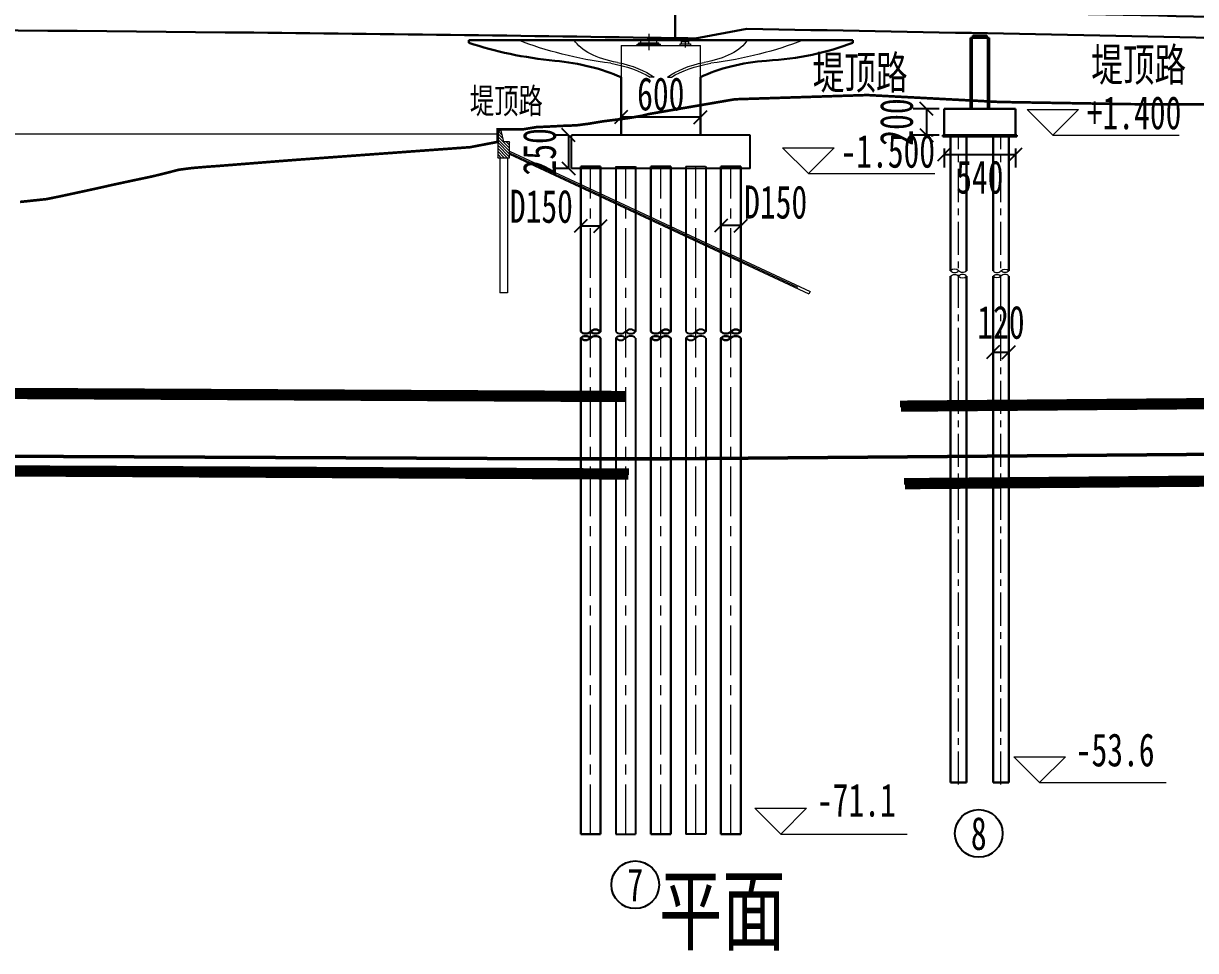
# Model space of a CAD drawing. Header units: millimetres. Extents: x 4628 to 974470, y 12613 to 383573.
# Drawn here: x 635343 to 723891, y 248969 to 318995 of the extents above; entities that cross this region are included whole.
import ezdxf
from ezdxf.enums import TextEntityAlignment as Align

# ---------------------------------------------------------------- set-up
doc = ezdxf.new("R2010")
doc.units = ezdxf.units.MM
for name, pattern in [('CENTER', [2, 1.25, -0.25, 0.25, -0.25]), ('CONTINOUS', [0]), ('CORNER DETAIL$0$HIDDEN', [0.375, 0.25, -0.125]), ('DASHED', [0.75, 0.5, -0.25])]:
    doc.linetypes.add(name, pattern=pattern)
for name, color, linetype in [('Dim', 4, 'Continuous'), ('KbhPdxSqx', 88, 'Continuous'), ('纵_地面线', 30, 'Continuous')]:
    doc.layers.add(name, color=color, linetype=linetype)
for name, color, linetype, lineweight in [('KbhZdmPdx', 1, 'Continuous', 50), ('总 河堤', 6, 'Continuous', 15), ('文字', 7, 'Continuous', 15), ('标注', 3, 'Continuous', 18), ('桥 中心线', 5, 'CENTER', 15), ('桥 构造粗实', 1, 'Continuous', 30), ('桥 构造细实', 3, 'Continuous', 15), ('桥 构造细虚', 6, 'Continuous', 15), ('桥 标高', 4, 'Continuous', 15), ('短虚线', 3, 'DASHED', 15), ('粗线', 3, 'Continuous', 25), ('结构', 1, 'Continuous', 30)]:
    doc.layers.add(name, color=color, linetype=linetype, lineweight=lineweight)
doc.styles.get("Standard").update_dxf_attribs({"font": ''})
doc.styles.add('仿宋字', font='', dxfattribs={"width": 0.7})
doc.styles.get('Standard').set_extended_font_data('SimSun')
doc.styles.get('仿宋字').set_extended_font_data('仿宋_GB2312')
doc.dimstyles.new('750', dxfattribs={"dimscale": 0, "dimtxt": 2.5, "dimasz": 1, "dimexe": 1, "dimexo": 1, "dimgap": 0, "dimtad": 0, "dimdec": 0, "dimlfac": 0.1, "dimrnd": 0.1, "dimzin": 12, "dimdsep": 46, "dimtxsty": '仿宋字', "dimblk": 'OBLIQUE', "dimcen": -1, "dimclrd": 256, "dimclre": 256, "dimclrt": 256, "dimadec": 4, "dimazin": 0, "dimtp": 2, "dimtm": 3, "dimtfac": 0.5, "dimtdec": 0, "dimtmove": 2, "dimatfit": 3, "dimldrblk": 'OBLIQUE', "dimfxl": 3, "dimfxlon": 1, "dimtvp": 0.7, "dimtolj": 1, "dimtzin": 12, "dimarcsym": 0})

# ---------------------------------------------------------------- blocks, each defined once
blk = doc.blocks.new('_Oblique')
at = {"color": 0, "linetype": 'ByBlock', "lineweight": -2}
blk.add_line((-0.5, -0.5), (0.5, 0.5), dxfattribs=at)
blk = doc.blocks.new('*D55')
at = {"layer": 'Defpoints', "color": 0}
for p in [(705515, 312549), (703559, 310549), (705515, 310549)]:
    blk.add_point(p, dxfattribs=at)
at = {"layer": '标注', "lineweight": -2}
for p, q in [((704515, 312549), (702559, 312549)), ((703559, 312549), (703559, 310549)), ((704515, 310549), (702559, 310549))]:
    blk.add_line(p, q, dxfattribs=at)
at = {"layer": '标注', "lineweight": -2, "xscale": 1000.0000020837, "yscale": 1000.0000020837, "zscale": 1000.0000020837}
for p, rotation in [((703559, 312549), 90), ((703559, 310549), 270)]:
    blk.add_blockref('_Oblique', p, dxfattribs=dict(at, rotation=rotation))
at = {"layer": '标注', "insert": (701309, 311549), "char_height": 2500, "attachment_point": 5, "rotation": 90, "style": '仿宋字'}
blk.add_mtext('\\A1;200', dxfattribs=at)
blk = doc.blocks.new('*D56')
at = {"layer": 'Defpoints', "color": 0}
for p in [(704889, 310549), (710289, 310549), (710289, 309102)]:
    blk.add_point(p, dxfattribs=at)
at = {"layer": '标注', "lineweight": -2}
for p, q in [((704889, 309549), (704889, 308102)), ((704889, 309102), (710289, 309102)), ((710289, 309549), (710289, 308102))]:
    blk.add_line(p, q, dxfattribs=at)
at = {"layer": '标注', "lineweight": -2, "xscale": 1000.0000020837, "yscale": 1000.0000020837, "zscale": 1000.0000020837, "rotation": 180}
blk.add_blockref('_Oblique', (704889, 309102), dxfattribs=at)
at = {"layer": '标注', "lineweight": -2, "xscale": 1000.0000020837, "yscale": 1000.0000020837, "zscale": 1000.0000020837}
blk.add_blockref('_Oblique', (710289, 309102), dxfattribs=at)
at = {"layer": '标注', "insert": (707589, 307375), "char_height": 2500, "attachment_point": 5, "style": '仿宋字'}
blk.add_mtext('\\A1;540', dxfattribs=at)
blk = doc.blocks.new('*D57')
at = {"layer": 'Defpoints', "color": 0}
for p in [(709789, 294158), (708589, 293270), (709789, 293270)]:
    blk.add_point(p, dxfattribs=at)
at = {"layer": '标注', "lineweight": -2}
for p, q in [((708589, 294158), (708589, 295158)), ((709789, 294158), (709789, 295158)), ((708589, 294158), (709789, 294158))]:
    blk.add_line(p, q, dxfattribs=at)
at = {"layer": '标注', "lineweight": -2, "xscale": 1000.0000020837, "yscale": 1000.0000020837, "zscale": 1000.0000020837, "rotation": 180}
blk.add_blockref('_Oblique', (708589, 294158), dxfattribs=at)
at = {"layer": '标注', "lineweight": -2, "xscale": 1000.0000020837, "yscale": 1000.0000020837, "zscale": 1000.0000020837}
blk.add_blockref('_Oblique', (709789, 294158), dxfattribs=at)
at = {"layer": '标注', "insert": (709189, 296408), "char_height": 2500, "attachment_point": 5, "style": '仿宋字'}
blk.add_mtext('\\A1;120', dxfattribs=at)
blk = doc.blocks.new('标高')
at = {"layer": '桥 标高'}
for p, q in [((-2000, 2000), (2000, 2000)), ((0, 0), (-2000, 2000)), ((0, 0), (2000, 2000)), ((0, 0), (9796, 0))]:
    blk.add_line(p, q, dxfattribs=at)
blk = doc.blocks.new('*D82')
at = {"layer": 'Defpoints', "color": 0}
for p in [(684589, 354869), (682589, 312643), (684589, 313212)]:
    blk.add_point(p, dxfattribs=at)
at = {"layer": '标注', "lineweight": -2}
for p, q in [((682589, 352869), (682589, 355869)), ((684589, 352869), (684589, 355869)), ((682589, 354869), (684589, 354869))]:
    blk.add_line(p, q, dxfattribs=at)
at = {"layer": '标注', "lineweight": -2, "xscale": 1000.0000020837, "yscale": 1000.0000020837, "zscale": 1000.0000020837, "rotation": 180}
blk.add_blockref('_Oblique', (682589, 354869), dxfattribs=at)
at = {"layer": '标注', "lineweight": -2, "xscale": 1000.0000020837, "yscale": 1000.0000020837, "zscale": 1000.0000020837}
blk.add_blockref('_Oblique', (684589, 354869), dxfattribs=at)
at = {"layer": '标注', "insert": (683589, 357119), "char_height": 2500, "attachment_point": 5, "style": '仿宋字'}
blk.add_mtext('\\A1;200', dxfattribs=at)
blk = doc.blocks.new('*D83')
at = {"layer": 'Defpoints', "color": 0}
for p in [(707589, 354869), (684589, 313212), (707589, 313088)]:
    blk.add_point(p, dxfattribs=at)
at = {"layer": '标注', "lineweight": -2}
for p, q in [((684589, 352869), (684589, 355869)), ((707589, 352869), (707589, 355869)), ((684589, 354869), (707589, 354869))]:
    blk.add_line(p, q, dxfattribs=at)
at = {"layer": '标注', "lineweight": -2, "xscale": 1000.0000020837, "yscale": 1000.0000020837, "zscale": 1000.0000020837, "rotation": 180}
blk.add_blockref('_Oblique', (684589, 354869), dxfattribs=at)
at = {"layer": '标注', "lineweight": -2, "xscale": 1000.0000020837, "yscale": 1000.0000020837, "zscale": 1000.0000020837}
blk.add_blockref('_Oblique', (707589, 354869), dxfattribs=at)
at = {"layer": '标注', "insert": (696089, 356619), "char_height": 2500, "attachment_point": 5, "style": '仿宋字'}
blk.add_mtext('\\A1;2300', dxfattribs=at)
blk = doc.blocks.new('*D84')
at = {"layer": 'Defpoints', "color": 0}
for p in [(732589, 354869), (707589, 313088), (732589, 312548)]:
    blk.add_point(p, dxfattribs=at)
at = {"layer": '标注', "lineweight": -2}
for p, q in [((707589, 352869), (707589, 355869)), ((732589, 352869), (732589, 355869)), ((707589, 354869), (732589, 354869))]:
    blk.add_line(p, q, dxfattribs=at)
at = {"layer": '标注', "lineweight": -2, "xscale": 1000.0000020837, "yscale": 1000.0000020837, "zscale": 1000.0000020837, "rotation": 180}
blk.add_blockref('_Oblique', (707589, 354869), dxfattribs=at)
at = {"layer": '标注', "lineweight": -2, "xscale": 1000.0000020837, "yscale": 1000.0000020837, "zscale": 1000.0000020837}
blk.add_blockref('_Oblique', (732589, 354869), dxfattribs=at)
at = {"layer": '标注', "insert": (720089, 356619), "char_height": 2500, "attachment_point": 5, "style": '仿宋字'}
blk.add_mtext('\\A1;2500', dxfattribs=at)
blk = doc.blocks.new('*D95')
at = {"layer": 'Defpoints', "color": 0}
for p in [(682589, 354869), (663589, 320810), (682589, 312302)]:
    blk.add_point(p, dxfattribs=at)
at = {"layer": '标注', "lineweight": -2}
for p, q in [((663589, 352869), (663589, 355869)), ((682589, 352869), (682589, 355869)), ((663589, 354869), (682589, 354869))]:
    blk.add_line(p, q, dxfattribs=at)
at = {"layer": '标注', "lineweight": -2, "xscale": 1000.0000020837, "yscale": 1000.0000020837, "zscale": 1000.0000020837, "rotation": 180}
blk.add_blockref('_Oblique', (663589, 354869), dxfattribs=at)
at = {"layer": '标注', "lineweight": -2, "xscale": 1000.0000020837, "yscale": 1000.0000020837, "zscale": 1000.0000020837}
blk.add_blockref('_Oblique', (682589, 354869), dxfattribs=at)
at = {"layer": '标注', "insert": (673089, 356619), "char_height": 2500, "attachment_point": 5, "style": '仿宋字'}
blk.add_mtext('\\A1;1900', dxfattribs=at)
blk = doc.blocks.new('右堤岸')
at = {"layer": '总 河堤'}
h = blk.add_hatch(dxfattribs=at)
h.set_pattern_fill('ANSI31', color=256, scale=0.05, style=0)
h.set_pattern_definition([(135, (-1e-10, -1250), (112.253, 112.253), [])])
h.paths.add_polyline_path([(0, 0), (250, 0), (450, -850), (900, -850), (900, -1670), (0, -1250)])
h.paths.add_polyline_path([(0, -1250), (900, -1670), (900, -2050), (0, -2050)])
for p, q in [((0, 0), (250, 0)), ((0, 0), (0, -2050)), ((450, -850), (250, 0)), ((900, -850), (450, -850)), ((900, -2050), (900, -850)), ((0, -2050), (900, -2050)), ((150, -2050), (150, -12250)), ((750, -2050), (750, -12250)), ((750, -12250), (150, -12250))]:
    blk.add_line(p, q, dxfattribs=at)
at = {"layer": '总 河堤', "color": 8}
for p, q in [((900, -1559), (23600, -12145)), ((900, -1670), (22651, -11813)), ((900, -1780), (23515, -12326)), ((23600, -12145), (23515, -12326))]:
    blk.add_line(p, q, dxfattribs=at)
blk = doc.blocks.new('*D109')
at = {"layer": 'Defpoints', "color": 0}
for p in [(680489, 314584), (686489, 314584), (680489, 311908)]:
    blk.add_point(p, dxfattribs=at)
at = {"layer": '标注', "lineweight": -2}
for p, q in [((680489, 313584), (680489, 310908)), ((686489, 313584), (686489, 310908)), ((686489, 311908), (680489, 311908))]:
    blk.add_line(p, q, dxfattribs=at)
at = {"layer": '标注', "lineweight": -2, "xscale": 1000.0000020837, "yscale": 1000.0000020837, "zscale": 1000.0000020837, "rotation": 180}
blk.add_blockref('_Oblique', (680489, 311908), dxfattribs=at)
at = {"layer": '标注', "lineweight": -2, "xscale": 1000.0000020837, "yscale": 1000.0000020837, "zscale": 1000.0000020837}
blk.add_blockref('_Oblique', (686489, 311908), dxfattribs=at)
at = {"layer": '标注', "insert": (683489, 313658), "char_height": 2500, "attachment_point": 5, "style": '仿宋字'}
blk.add_mtext('\\A1;600', dxfattribs=at)
blk = doc.blocks.new('A$C5172229C')
at = {"layer": '桥 构造粗实'}
for p, q in [((-1500, 381.8), (1400, 381.8)), ((-1500, 381.8), (-1500, 341.8)), ((1400, 381.8), (1400, 341.8))]:
    blk.add_line(p, q, dxfattribs=at)
at = {"layer": '桥 构造粗实', "color": 8, "lineweight": 15}
for p, q in [((-100, -180), (-130, -180)), ((0, -180), (30, -180))]:
    blk.add_line(p, q, dxfattribs=at)
for centre, radius, start, end in [((45.7, 1840.8), 1870.4, 231.26549, 255.34447), ((-215.3, 528.5), 510, 196.7126, 251.45438), ((115.3, 528.5), 510, 288.54562, 343.2874), ((-145.7, 1840.8), 1870.4, 284.65553, 308.73451), ((-635.7, -577), 642.9, 38.13015, 71.10697), ((-605.8, -520.3), 609.6, 33.92904, 68.00976), ((505.8, -520.3), 609.6, 111.99024, 146.07096), ((535.7, -577), 642.9, 108.89303, 141.86985)]:
    blk.add_arc(centre, radius, start, end, dxfattribs=at)
at = {"layer": '桥 构造粗实'}
for centre, radius, start, end in [((-692.2, 1360.4), 1300, 231.58178, 263.02726), ((413.6, 1787.4), 1750, 281.08241, 304.30855), ((-982.6, -820.2), 900, 45.34167, 81.52823), ((952.6, -960.3), 1050, 101.12687, 132.00324)]:
    blk.add_arc(centre, radius, start, end, dxfattribs=at)
blk = doc.blocks.new('ditie')
at = {"layer": 'KbhPdxSqx', "lineweight": -3}
blk.add_lwpolyline([(266231.578, 123221.991), (266233.578, 123221.943), (266235.578, 123221.899), (266237.578, 123221.859), (266239.578, 123221.823), (266241.578, 123221.791), (266243.578, 123221.763), (266245.578, 123221.739), (266247.578, 123221.719), (266249.578, 123221.703), (266251.578, 123221.691), (266253.578, 123221.683), (266255.578, 123221.679), (266257.578, 123221.679), (266259.578, 123221.683), (266261.578, 123221.691), (266263.578, 123221.703), (266264.981, 123221.714), (266266.383, 123221.727), (266268.383, 123221.748), (266270.383, 123221.774), (266272.383, 123221.803), (266274.383, 123221.837), (266276.383, 123221.875), (266278.383, 123221.916), (266280.383, 123221.962), (266282.383, 123222.011), (266284.383, 123222.065), (266286.383, 123222.123), (266288.383, 123222.184), (266290.383, 123222.25), (266292.383, 123222.32), (266294.383, 123222.393), (266296.383, 123222.471), (266298.383, 123222.552)], dxfattribs=at)
at = {"layer": 'KbhZdmPdx'}
for p, q in [((266264.981, 123221.156), (266558.154, 123233.412)), ((266044.981, 123226.656), (266264.981, 123221.156))]:
    blk.add_line(p, q, dxfattribs=at)
at = {"layer": 'KbhZdmPdx', "color": 5, "linetype": 'CORNER DETAIL$0$HIDDEN', "ltscale": 0.01, "const_width": 0.5}
for points in [[(266285.499, 123242.072), (266558.154, 123253.471)], [(266285.572, 123240.324), (266558.154, 123251.719)], [(266046.896, 123251.166), (266264.833, 123245.717)], [(266046.853, 123249.416), (266264.789, 123243.968)], [(266285.803, 123212.81), (266558.154, 123224.195)], [(266044.595, 123221.964), (266265.02, 123216.454)], [(266285.877, 123211.061), (266558.154, 123222.444)], [(266044.551, 123220.215), (266264.977, 123214.704)]]:
    blk.add_lwpolyline(points, dxfattribs=at)
blk = doc.blocks.new('*D115')
at = {"layer": 'Defpoints', "color": 0}
for p in [(677439, 303807), (678939, 303699), (678939, 303699)]:
    blk.add_point(p, dxfattribs=at)
at = {"layer": '标注', "lineweight": -2}
for p, q in [((677439, 303699), (677439, 302699)), ((677439, 303699), (678939, 303699)), ((678939, 302699), (678939, 302699))]:
    blk.add_line(p, q, dxfattribs=at)
at = {"layer": '标注', "lineweight": -2, "xscale": 1000, "yscale": 1000, "zscale": 1000, "rotation": 180}
blk.add_blockref('_Oblique', (677439, 303699), dxfattribs=at)
at = {"layer": '标注', "lineweight": -2, "xscale": 1000, "yscale": 1000, "zscale": 1000}
blk.add_blockref('_Oblique', (678939, 303699), dxfattribs=at)
at = {"layer": '标注', "insert": (674470, 305167), "char_height": 2500, "attachment_point": 5, "style": '仿宋字'}
blk.add_mtext('\\A1;D150', dxfattribs=at)
blk = doc.blocks.new('*D116')
at = {"layer": 'Defpoints', "color": 0}
for p in [(688039, 303722), (688039, 303722), (689539, 303830)]:
    blk.add_point(p, dxfattribs=at)
at = {"layer": '标注', "lineweight": -2}
for p, q in [((689539, 303722), (688039, 303722)), ((689539, 303722), (689539, 302722)), ((688039, 302722), (688039, 302722))]:
    blk.add_line(p, q, dxfattribs=at)
at = {"layer": '标注', "lineweight": -2, "xscale": 1000, "yscale": 1000, "zscale": 1000, "rotation": 180}
blk.add_blockref('_Oblique', (688039, 303722), dxfattribs=at)
at = {"layer": '标注', "lineweight": -2, "xscale": 1000, "yscale": 1000, "zscale": 1000}
blk.add_blockref('_Oblique', (689539, 303722), dxfattribs=at)
at = {"layer": '标注', "insert": (692170, 305486), "char_height": 2500, "attachment_point": 5, "style": '仿宋字'}
blk.add_mtext('\\A1;D150', dxfattribs=at)
blk = doc.blocks.new('*D117')
at = {"layer": 'Defpoints', "color": 0}
for p in [(677489, 310549), (676527, 308049), (676738, 308049)]:
    blk.add_point(p, dxfattribs=at)
at = {"layer": '标注', "lineweight": -2}
for p, q in [((676527, 310549), (675527, 310549)), ((676527, 310549), (676527, 308049)), ((676527, 308049), (675527, 308049))]:
    blk.add_line(p, q, dxfattribs=at)
at = {"layer": '标注', "lineweight": -2, "xscale": 1000.0000020837, "yscale": 1000.0000020837, "zscale": 1000.0000020837}
for p, rotation in [((676527, 310549), 90), ((676527, 308049), 270)]:
    blk.add_blockref('_Oblique', p, dxfattribs=dict(at, rotation=rotation))
at = {"layer": '标注', "insert": (674338, 309299), "char_height": 2500, "attachment_point": 5, "rotation": 90, "style": '仿宋字'}
blk.add_mtext('\\A1;250', dxfattribs=at)

msp = doc.modelspace()

# ---------------------------------------------------------------- linework, layer by layer
for centre in [(707513.8, 257818.7), (681563.8, 253935.7), (681563.8, 253935.7)]:
    msp.add_circle(centre, 1800)
at = {"layer": '标注', "color": 8}
msp.add_line((493229.7, 310649.4), (671171.7, 310649.4), dxfattribs=at)
at = {"layer": '桥 中心线', "color": 5, "ltscale": 5}
for p, q in [((682588.7, 318210.1), (682588.7, 316976)), ((685338.7, 317782.8), (685338.7, 317173.7))]:
    msp.add_line(p, q, dxfattribs=at)
at = {"layer": '桥 中心线', "ltscale": 2000}
for p, q in [((705988.7, 261505.7), (705988.7, 310549.4)), ((709188.7, 261505.7), (709188.7, 310549.4))]:
    msp.add_line(p, q, dxfattribs=at)
at = {"layer": '桥 中心线', "color": 5, "ltscale": 3000}
for p, q in [((678188.7, 257769.8), (678188.7, 308199.4)), ((680838.7, 257769.8), (680838.7, 308199.4)), ((683488.7, 257769.8), (683488.7, 308199.4)), ((686138.7, 257769.8), (686138.7, 308199.4)), ((688788.7, 257769.8), (688788.7, 308199.4))]:
    msp.add_line(p, q, dxfattribs=at)
at = {"layer": '桥 构造粗实'}
for p, q in [((684588.7, 317886.2), (684588.7, 320483)), ((686088.7, 317862.5), (689988.7, 318579.2)), ((686088.7, 317862.5), (689988.7, 318579.2)), ((680488.7, 310549.4), (680488.7, 314928.8)), ((686488.7, 310549.4), (686488.7, 314928.8)), ((704888.7, 310549.4), (704888.7, 312549.4)), ((704888.7, 312549.4), (710288.7, 312549.4)), ((710288.7, 310549.4), (710288.7, 312549.4)), ((703988.7, 310449.4), (703988.7, 310549.4)), ((704788.7, 310549.4), (710388.7, 310549.4)), ((704788.7, 310449.4), (704788.7, 310549.4)), ((704788.7, 310449.4), (710388.7, 310449.4)), ((704888.7, 310549.4), (710288.7, 310549.4)), ((705388.7, 300312), (705388.7, 310549.4)), ((706588.7, 300312), (706588.7, 310549.4)), ((708588.7, 300312), (708588.7, 310549.4)), ((709788.7, 300312), (709788.7, 310549.4)), ((710388.7, 310449.4), (710388.7, 310549.4)), ((705388.7, 261652.9), (705388.7, 299904)), ((706588.7, 261652.9), (706588.7, 299904)), ((708588.7, 261652.9), (708588.7, 299904)), ((709788.7, 261652.9), (709788.7, 299904)), ((706588.7, 261652.9), (705388.7, 261652.9)), ((708588.7, 261652.9), (709788.7, 261652.9))]:
    msp.add_line(p, q, dxfattribs=at)
at = {"layer": '桥 构造粗实', "color": 8}
for p, q in [((677438.7, 308199.4), (677438.7, 295721)), ((677438.7, 308199.4), (678938.7, 308199.4)), ((678938.7, 308199.4), (678938.7, 295721)), ((682738.7, 308199.4), (682738.7, 295721)), ((682738.7, 308199.4), (684238.7, 308199.4)), ((684238.7, 308199.4), (684238.7, 295721)), ((688038.7, 308199.4), (688038.7, 295721)), ((689538.7, 308199.4), (688038.7, 308199.4)), ((689538.7, 308199.4), (689538.7, 295721)), ((677438.7, 295230), (677438.7, 257769.8)), ((678938.7, 295230), (678938.7, 257769.8)), ((682738.7, 295230), (682738.7, 257769.8)), ((684238.7, 295230), (684238.7, 257769.8)), ((688038.7, 295230), (688038.7, 257769.8)), ((689538.7, 295230), (689538.7, 257769.8)), ((677438.7, 257769.8), (678938.7, 257769.8)), ((682738.7, 257769.8), (684238.7, 257769.8)), ((689538.7, 257769.8), (688038.7, 257769.8))]:
    msp.add_line(p, q, dxfattribs=at)
at = {"layer": '桥 构造粗实'}
for points in [[(281269.9, 317283.5), (370623, 319499.5, -0.0054488), (507575.2, 321402.9), (507589.9, 321402.9, -0.0032499), (650584.1, 320902.5), (650614.4, 320902.2, -0.004873), (767540.5, 318593.1), (822266.4, 316978.7, 0.0000105), (822716.4, 316965.4)], [(682588.7, 320297.2, -0.0035406), (767540.5, 318393.1), (822266.4, 316778.7, 0.0000105), (822716.4, 316765.4, 0.0000105)], [(480588.7, 318684, -0.0010736), (507575.2, 318822.9), (507589.9, 318822.9, -0.0032499), (650584.1, 318322.5), (650614.4, 318322.2, -0.0014157), (684588.7, 317886.2)], [(684588.7, 317886.2, -0.0000625), (686088.7, 317862.5, -0.0000625)], [(684588.7, 317886.2, -0.0000625), (686088.7, 317862.5, -0.0000625)], [(684588.7, 317886.2, -0.0000625), (686088.7, 317862.5, -0.0000625)], [(684588.7, 317886.2, -0.0000625), (686088.7, 317862.5, -0.0000625)], [(689988.7, 318579.2, -0.0032322), (767540.5, 316793.1), (807588.7, 315611.7)]]:
    msp.add_lwpolyline(points, format="xyb", dxfattribs=at)
at = {"layer": '桥 构造粗实', "color": 8, "elevation": 0}
for points in [[(677438.7, 295721, 0.4142136), (678188.7, 295721, 0.4142136), (678938.7, 295721, 0.4142136), (678188.7, 295721)], [(682738.7, 295721, 0.4142136), (683488.7, 295721, 0.4142136), (684238.7, 295721, 0.4142136), (683488.7, 295721)], [(688038.7, 295721, 0.4142136), (688788.7, 295721, 0.4142136), (689538.7, 295721, 0.4142136), (688788.7, 295721)], [(678938.7, 295230, 0.4142136), (678188.7, 295230, 0.4142136), (677438.7, 295230, 0.4142136), (678188.7, 295230)], [(684238.7, 295230, 0.4142136), (683488.7, 295230, 0.4142136), (682738.7, 295230, 0.4142136), (683488.7, 295230)], [(689538.7, 295230, 0.4142136), (688788.7, 295230, 0.4142136), (688038.7, 295230, 0.4142136), (688788.7, 295230)]]:
    msp.add_lwpolyline(points, format="xyb", dxfattribs=at)
at = {"layer": '桥 构造细实'}
for p, q in [((681713.7, 317429.2), (683463.7, 317429.2)), ((681713.7, 317317.2), (681713.7, 317429.2)), ((681713.7, 317429.2), (683463.7, 317429.2)), ((681713.7, 317317.2), (681713.7, 317429.2)), ((681713.7, 317429.2), (683463.7, 317429.2)), ((681713.7, 317317.2), (681713.7, 317429.2)), ((681713.7, 317429.2), (683463.7, 317429.2)), ((681713.7, 317317.2), (681713.7, 317429.2)), ((681838, 317520.2), (683339.5, 317520.2)), ((681838, 317429.2), (681838, 317520.2)), ((681838, 317520.2), (683339.5, 317520.2)), ((681838, 317429.2), (681838, 317520.2)), ((681838, 317520.2), (683339.5, 317520.2)), ((681838, 317429.2), (681838, 317520.2)), ((681838, 317520.2), (683339.5, 317520.2)), ((681838, 317429.2), (681838, 317520.2)), ((681838, 317429.2), (683339.5, 317429.2)), ((681838, 317429.2), (683339.5, 317429.2)), ((681838, 317429.2), (683339.5, 317429.2)), ((681838, 317429.2), (683339.5, 317429.2)), ((681983.9, 317520.2), (681983.9, 317786.2)), ((681983.9, 317520.2), (681983.9, 317786.2)), ((681983.9, 317520.2), (681983.9, 317786.2)), ((681983.9, 317520.2), (681983.9, 317786.2)), ((681983.9, 317520.2), (681983.9, 317786.2)), ((681983.9, 317520.2), (681983.9, 317786.2)), ((681983.9, 317520.2), (681983.9, 317786.2)), ((681983.9, 317520.2), (681983.9, 317786.2)), ((681983.9, 317786.2), (683193.5, 317786.2)), ((683193.5, 317520.2), (683193.5, 317786.2)), ((683193.5, 317520.2), (683193.5, 317786.2)), ((683193.5, 317520.2), (683193.5, 317786.2)), ((683193.5, 317520.2), (683193.5, 317786.2)), ((683193.5, 317520.2), (683193.5, 317786.2)), ((683193.5, 317520.2), (683193.5, 317786.2)), ((683339.5, 317429.2), (683339.5, 317520.2)), ((683339.5, 317429.2), (683339.5, 317520.2)), ((683339.5, 317429.2), (683339.5, 317520.2)), ((683339.5, 317429.2), (683339.5, 317520.2)), ((683463.7, 317317.2), (683463.7, 317429.2)), ((683463.7, 317317.2), (683463.7, 317429.2)), ((683463.7, 317317.2), (683463.7, 317429.2)), ((683463.7, 317317.2), (683463.7, 317429.2)), ((684952.5, 317459.3), (685725, 317459.3)), ((684952.5, 317317.2), (684952.5, 317459.3)), ((684952.5, 317459.3), (685725, 317459.3)), ((684952.5, 317317.2), (684952.5, 317459.3)), ((684952.5, 317459.3), (685725, 317459.3)), ((684952.5, 317317.2), (684952.5, 317459.3)), ((684952.5, 317459.3), (685725, 317459.3)), ((684952.5, 317317.2), (684952.5, 317459.3)), ((684952.5, 317317.2), (685725, 317317.2)), ((684952.5, 317317.2), (685725, 317317.2)), ((684952.5, 317317.2), (685725, 317317.2)), ((684952.5, 317317.2), (685725, 317317.2)), ((685056.7, 317459.3), (685056.7, 317627.6)), ((685056.7, 317459.3), (685056.7, 317627.6)), ((685056.7, 317459.3), (685056.7, 317627.6)), ((685056.7, 317459.3), (685056.7, 317627.6)), ((685056.7, 317459.3), (685056.7, 317627.6)), ((685056.7, 317459.3), (685056.7, 317627.6)), ((685056.7, 317459.3), (685056.7, 317627.6)), ((685056.7, 317459.3), (685056.7, 317627.6)), ((685056.7, 317627.6), (685620.7, 317627.6)), ((685620.7, 317459.3), (685620.7, 317627.6)), ((685620.7, 317459.3), (685620.7, 317627.6)), ((685620.7, 317459.3), (685620.7, 317627.6)), ((685620.7, 317459.3), (685620.7, 317627.6)), ((685620.7, 317459.3), (685620.7, 317627.6)), ((685620.7, 317459.3), (685620.7, 317627.6)), ((685725, 317459.3), (685725, 317317.2))]:
    msp.add_line(p, q, dxfattribs=at)
at = {"layer": '桥 构造细虚', "ltscale": 100}
msp.add_line((680488.7, 317317.2), (686488.7, 317317.2), dxfattribs=at)
at = {"layer": '桥 构造细虚'}
for p, q in [((680488.7, 317317.2), (680488.7, 314928.8)), ((682588.7, 317737.2), (682588.7, 317317.2)), ((684838.7, 317317.2), (684838.7, 317317.2)), ((686488.7, 314928.8), (686488.7, 317317.2))]:
    msp.add_line(p, q, dxfattribs=at)
for points in [[(706588.7, 300312, -0.416), (705988.7, 300312, 0.408), (705388.7, 300312, 0.416), (705988.7, 300312, 0.416)], [(708588.7, 300312, 0.416), (709188.7, 300312, -0.408), (709788.7, 300312, -0.416), (709188.7, 300312, -0.416)], [(705388.7, 299904, -0.416), (705988.7, 299904, 0.408), (706588.7, 299904, 0.416), (705988.7, 299904, 0.416)], [(709788.7, 299904, 0.416), (709188.7, 299904, -0.408), (708588.7, 299904, -0.416), (709188.7, 299904, -0.416)]]:
    msp.add_lwpolyline(points, format="xyb", dxfattribs=at)
at = {"layer": '短虚线', "color": 4, "ltscale": 2.5}
for p, q in [((680088.7, 308199.4), (681588.7, 308199.4)), ((680088.7, 308199.4), (681588.7, 308199.4)), ((686888.7, 308199.4), (685388.7, 308199.4)), ((686888.7, 308199.4), (685388.7, 308199.4))]:
    msp.add_line(p, q, dxfattribs=at)
at = {"layer": '粗线'}
for p, q in [((690239.3, 310549.4), (676738.1, 310549.4)), ((676738.1, 308049.4), (676738.1, 310549.4)), ((690239.3, 308049.4), (690239.3, 310549.4)), ((680088.7, 308199.4), (680088.7, 295721)), ((681588.7, 308199.4), (681588.7, 295721)), ((685388.7, 308199.4), (685388.7, 295721)), ((686888.7, 308199.4), (686888.7, 295721)), ((690239.3, 308049.4), (676738.1, 308049.4)), ((680088.7, 295230), (680088.7, 257769.8)), ((681588.7, 295230), (681588.7, 257769.8)), ((685388.7, 295230), (685388.7, 257769.8)), ((686888.7, 295230), (686888.7, 257769.8)), ((680088.7, 257769.8), (681588.7, 257769.8)), ((686888.7, 257769.8), (685388.7, 257769.8))]:
    msp.add_line(p, q, dxfattribs=at)
at = {"layer": '粗线', "elevation": 0}
for points in [[(680088.7, 295721, 0.4142136), (680838.7, 295721, 0.4142136), (681588.7, 295721, 0.4142136), (680838.7, 295721)], [(685388.7, 295721, 0.4142136), (686138.7, 295721, 0.4142136), (686888.7, 295721, 0.4142136), (686138.7, 295721)], [(681588.7, 295230, 0.4142136), (680838.7, 295230, 0.4142136), (680088.7, 295230, 0.4142136), (680838.7, 295230)], [(686888.7, 295230, 0.4142136), (686138.7, 295230, 0.4142136), (685388.7, 295230, 0.4142136), (686138.7, 295230)]]:
    msp.add_lwpolyline(points, format="xyb", dxfattribs=at)
at = {"layer": '纵_地面线', "color": 5, "const_width": 200, "flags": 128}
for points in [[(682588.7, 312152.7), (689088.7, 313267.4), (699088.7, 313586.4), (709088.7, 313063.4), (719088.7, 312897.4), (729088.7, 312888.4), (739088.7, 312874.4), (749088.7, 312805.4), (759088.7, 312602.4), (769088.7, 312569.4), (779088.7, 312739.4), (789088.7, 312823.4), (799088.7, 312906.4), (809088.7, 312969.4), (819088.7, 312965.4), (822716.4, 312968.3)], [(635088.8, 305513.4), (636088.8, 305620.4), (637088.8, 305727.4), (638088.8, 305931.4), (639088.8, 306146.4), (640088.8, 306361.4), (641088.8, 306580.4), (642088.8, 306806.4), (643088.8, 307021.4), (644088.8, 307233.4), (645088.8, 307444.4), (646088.8, 307689.4), (647088.8, 307946.4), (648088.8, 308075.4), (649088.8, 308160.4), (650088.8, 308232.4), (651088.8, 308311.4), (652088.8, 308390.4), (653088.8, 308469.4), (654088.8, 308548.4), (655088.8, 308626.4), (656088.8, 308703.4), (657088.8, 308775.4), (658088.8, 308848.4), (659088.8, 308921.4), (660088.8, 308993.4), (661088.8, 309066.4), (662088.8, 309139.4), (663088.8, 309211.4), (664088.8, 309284.4), (665088.8, 309357.4), (666088.8, 309430.4), (667088.8, 309502.4), (668088.8, 309575.4), (669088.8, 309648.4), (671171.7, 310049.4), (671171.7, 310999.4), (672088.8, 310999.4), (673088.8, 310999.4), (674082.6, 311161.6), (675078, 311207.6), (676135.4, 311262.7), (677111.1, 311299.1), (678066.2, 311422.9), (679088.8, 311596.2), (680096.8, 311721.4), (681075.1, 311849.2), (682042.5, 312016.4), (682588.7, 312152.7)]]:
    msp.add_lwpolyline(points, dxfattribs=at)
at = {"layer": '结构', "linetype": 'CONTINOUS'}
for p, q in [((708288.7, 317904.9), (706888.7, 317904.9)), ((706888.7, 312573.2), (706888.7, 317904.9)), ((706988.7, 312573.2), (706988.7, 317904.9)), ((707058.7, 318077.2), (708118.7, 318077.2)), ((707058.7, 317904.9), (707058.7, 318077.2)), ((708118.7, 317904.9), (708118.7, 318077.2)), ((708188.7, 312573.2), (708188.7, 317904.9)), ((708288.7, 312573.2), (708288.7, 317904.9))]:
    msp.add_line(p, q, dxfattribs=at)

# ---------------------------------------------------------------- block references
at = {"xscale": 1000, "yscale": 200}
msp.add_blockref('ditie', (-265583934.2, -24358153.6), dxfattribs=at)
at = {"layer": 'Dim', "xscale": -10, "yscale": 5, "zscale": 10}
msp.add_blockref('A$C5172229C', (682988.7, 315828.8), dxfattribs=at)
at = {"layer": '总 河堤'}
msp.add_blockref('右堤岸', (671171.7, 310899.4), dxfattribs=at)
at = {"layer": '桥 标高', "xscale": 0.9750390015542508, "yscale": 0.9750390015542508, "zscale": 0.9750390015542508}
for p in [(713109.3, 310549.4), (694641.9, 307649.4), (712108.3, 261652.9), (692558.3, 257769.8)]:
    msp.add_blockref('标高', p, dxfattribs=at)

# ---------------------------------------------------------------- texts
at = {"width": 0.7}
msp.add_text('平面', height=5000, dxfattribs=at).set_placement((683361.5, 249514.5))
at = {"layer": '文字', "width": 0.7}
for s, p in [('8', (707513.8, 257818.7)), ('7', (681563.8, 253935.7)), ('7', (681563.8, 253935.7))]:
    msp.add_text(s, height=2500, rotation=0.000002, dxfattribs=at).set_placement(p, align=Align.MIDDLE_CENTER)
at = {"layer": '文字', "attachment_point": 1, "style": '仿宋字'}
for insert, char_height in [((716015.8, 317132.6), 2500), ((694974.8, 316539.5), 2500), ((669069.8, 314112.1), 1923)]:
    msp.add_mtext_dynamic_manual_height_columns('堤顶路', width=9930.813, gutter_width=12.5, heights=[0], dxfattribs=dict(at, insert=insert, char_height=char_height))
at = {"layer": '桥 标高', "char_height": 2500, "attachment_point": 1, "style": '仿宋字'}
for s, width, insert in [('+1.400', 4194.053, (715674.5, 313500.2)), ('-1.500', 4194.053, (697066.9, 310600.1)), ('-53.6', 5130.973, (714838.8, 265381.2)), ('-71.1', 5130.973, (695288.8, 261586.3))]:
    msp.add_mtext_dynamic_manual_height_columns(s, width=width, gutter_width=12.5, heights=[0], dxfattribs=dict(at, insert=insert))

# ---------------------------------------------------------------- dimensions: what is measured, and where the dimension line sits
at = {"layer": '标注'}
for base, p1, p2, picture, middle in [((684588.7, 354868.6), (682588.7, 312643.1), (684588.7, 313212.1), '*D82', (683588.7, 357118.6)), ((682588.7, 354868.6), (663588.7, 320809.5), (682588.7, 312301.9), '*D95', (673088.7, 356618.6)), ((707588.7, 354868.6), (684588.7, 313212.1), (707588.7, 313087.6), '*D83', (696088.7, 356618.6)), ((732588.7, 354868.6), (707588.7, 313087.6), (732588.7, 312548), '*D84', (720088.7, 356618.6)), ((709788.7, 294157.7), (708588.7, 293269.7), (709788.7, 293269.7), '*D57', (709188.7, 296407.7))]:
    dim = msp.add_linear_dim(base=base, p1=p1, p2=p2, dimstyle='750', override={"dimscale": 1000.000002, "dimfxl": 2}, dxfattribs=at)
    dim.commit()
    dim.dimension.update_dxf_attribs({"geometry": picture, "text_midpoint": middle})
for base, p1, p2, angle, picture, middle in [((680488.7, 311907.9), (686488.7, 314584), (680488.7, 314584), 180, '*D109', (683488.7, 313657.9)), ((703559.2, 310549.4), (705514.7, 312549.4), (705514.7, 310549.4), 90, '*D55', (701309.2, 311549.4)), ((676526.8, 308049.4), (677488.7, 310549.4), (676738.1, 308049.4), 90, '*D117', (674337.6, 309299.4))]:
    dim = msp.add_linear_dim(base=base, p1=p1, p2=p2, angle=angle, dimstyle='750', override={"dimscale": 1000.000002, "dimfxl": 2}, dxfattribs=at)
    dim.commit()
    dim.dimension.update_dxf_attribs({"geometry": picture, "text_midpoint": middle})
dim = msp.add_linear_dim(base=(710288.7, 309101.8), p1=(704888.7, 310549.4), p2=(710288.7, 310549.4), dimstyle='750', override={"dimscale": 1000.000002, "dimfxl": 2}, dxfattribs=at)
dim.commit()
dim.dimension.update_dxf_attribs({"geometry": '*D56', "text_midpoint": (707588.7, 307375.1), "dimtype": 160})
dim = msp.add_linear_dim(base=(678938.7, 303699.1), p1=(677438.7, 303807.1), p2=(678938.7, 303699.1), text='D150', dimstyle='750', override={"dimscale": 1000, "dimlfac": 1, "dimtxsty": '仿宋字', "dimfxl": 2}, dxfattribs=at)
dim.commit()
dim.dimension.update_dxf_attribs({"geometry": '*D115', "text_midpoint": (674470.1, 305167.1), "dimtype": 160})
dim = msp.add_linear_dim(base=(688038.7, 303722.4), p1=(689538.7, 303830.4), p2=(688038.7, 303722.4), angle=180, text='D150', dimstyle='750', override={"dimscale": 1000, "dimlfac": 1, "dimtxsty": '仿宋字', "dimfxl": 2}, dxfattribs=at)
dim.commit()
dim.dimension.update_dxf_attribs({"geometry": '*D116', "text_midpoint": (692169.7, 305486.1), "dimtype": 160})

doc.saveas('drawing.dxf')
